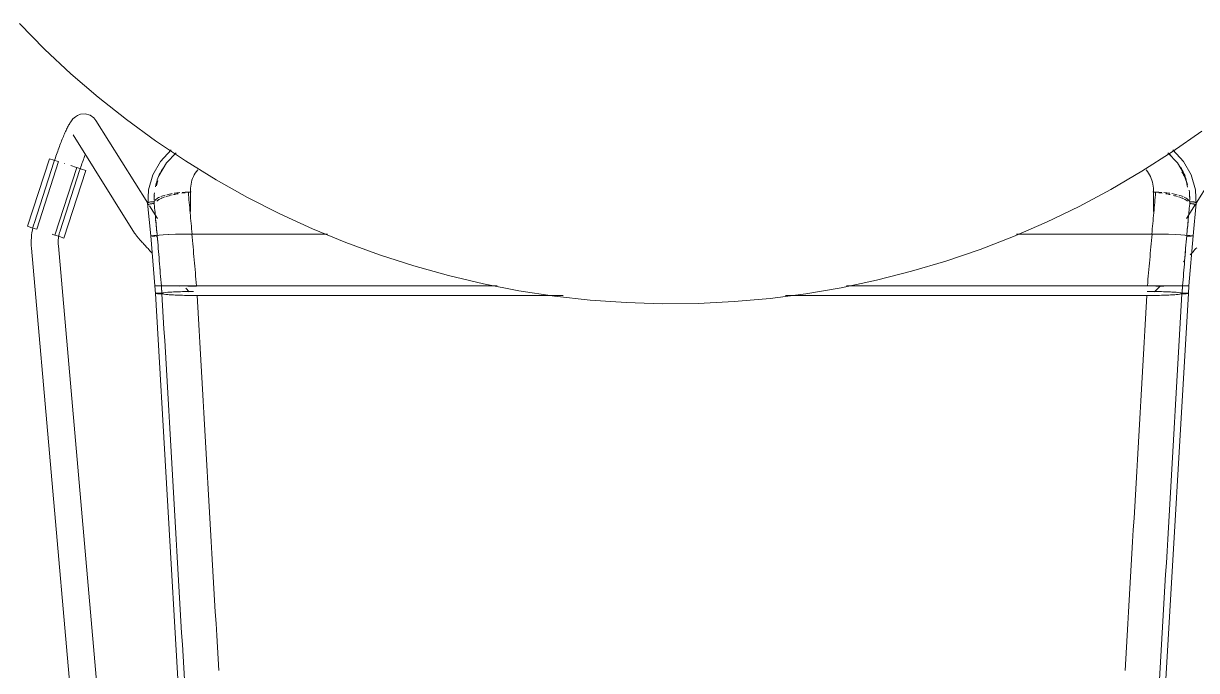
# Model space of a CAD drawing. Header units: millimetres. Extents: x 155927 to 326028, y -36033 to 97293.
# Drawn here: x 166788 to 167309, y 31307 to 31594 of the extents above; entities that cross this region are included whole.
import ezdxf

# ---------------------------------------------------------------- set-up
doc = ezdxf.new("R2010")
doc.units = ezdxf.units.MM
doc.header["$MEASUREMENT"] = 0
doc.layers.add('I-FURN', color=8, linetype='CONTINUOUS', lineweight=9)

msp = doc.modelspace()

# ---------------------------------------------------------------- linework, layer by layer
at = {"layer": 'I-FURN'}
for p, q in [((166786.43, 31594.4), (166797.68, 31583.03)), ((166797.68, 31583.03), (166809.38, 31572.11)), ((166809.38, 31572.11), (166821.5, 31561.67)), ((166821.5, 31561.67), (166834.03, 31551.73)), ((166808.8, 31550.03), (166808.56, 31549.63)), ((166809.04, 31550.42), (166808.8, 31550.03)), ((166809.3, 31550.81), (166809.04, 31550.42)), ((166809.57, 31551.2), (166809.3, 31550.81)), ((166809.89, 31551.6), (166809.57, 31551.2)), ((166810.26, 31552.03), (166809.89, 31551.6)), ((166810.72, 31552.5), (166810.26, 31552.03)), ((166811.35, 31553.01), (166810.72, 31552.5)), ((166812.26, 31553.58), (166811.35, 31553.01)), ((166813.64, 31554.1), (166812.26, 31553.58)), ((166815.62, 31554.28), (166813.64, 31554.1)), ((166817.84, 31553.69), (166815.62, 31554.28)), ((166819.58, 31552.47), (166817.84, 31553.69)), ((166819.58, 31552.47), (166820.47, 31551.34)), ((166843.5, 31514.58), (166820.47, 31551.34)), ((166834.03, 31551.73), (166846.95, 31542.29)), ((167332.26, 31551.34), (167309.22, 31514.58)), ((166806.23, 31544.79), (166805.98, 31544.21)), ((166806.47, 31545.35), (166806.23, 31544.79)), ((166806.71, 31545.9), (166806.47, 31545.35)), ((166806.95, 31546.42), (166806.71, 31545.9)), ((166807.18, 31546.93), (166806.95, 31546.42)), ((166807.41, 31547.43), (166807.18, 31546.93)), ((166807.65, 31547.9), (166807.41, 31547.43)), ((166807.87, 31548.36), (166807.65, 31547.9)), ((166808.1, 31548.8), (166807.87, 31548.36)), ((166808.33, 31549.22), (166808.1, 31548.8)), ((166808.56, 31549.63), (166808.33, 31549.22)), ((166810.3, 31544.97), (166837.61, 31501.39)), ((167298.64, 31537.42), (167311.76, 31546.57)), ((166804.22, 31539.74), (166803.96, 31539.06)), ((166804.47, 31540.42), (166804.22, 31539.74)), ((166804.73, 31541.09), (166804.47, 31540.42)), ((166804.98, 31541.74), (166804.73, 31541.09)), ((166805.23, 31542.38), (166804.98, 31541.74)), ((166805.48, 31543.01), (166805.23, 31542.38)), ((166805.73, 31543.62), (166805.48, 31543.01)), ((166805.98, 31544.21), (166805.73, 31543.62)), ((166846.95, 31542.29), (166860.24, 31533.38)), ((166790.1, 31504.37), (166799.79, 31534.37)), ((166799.79, 31534.37), (166801.74, 31533.74)), ((166802.45, 31534.75), (166802.2, 31534.01)), ((166802.7, 31535.48), (166802.45, 31534.75)), ((166802.95, 31536.21), (166802.7, 31535.48)), ((166803.2, 31536.93), (166802.95, 31536.21)), ((166803.46, 31537.65), (166803.2, 31536.93)), ((166803.71, 31538.36), (166803.46, 31537.65)), ((166803.96, 31539.06), (166803.71, 31538.36)), ((166814.96, 31534.18), (166814.72, 31533.52)), ((166815.2, 31534.83), (166814.96, 31534.18)), ((166815.43, 31535.46), (166815.2, 31534.83)), ((166815.66, 31536.09), (166815.43, 31535.46)), ((166849.1, 31533.16), (166853.85, 31538.31)), ((166851.79, 31532.57), (166856.05, 31537.05)), ((167285.17, 31528.79), (167298.64, 31537.42)), ((167300.94, 31532.57), (167296.68, 31537.04)), ((167303.62, 31533.16), (167298.88, 31538.31)), ((166801.81, 31532.82), (166793.1, 31506.01)), ((166794.14, 31503.06), (166803.83, 31533.07)), ((166801.74, 31533.74), (166803.71, 31533.11)), ((166801.96, 31533.27), (166801.81, 31532.82)), ((166802.2, 31534.01), (166801.96, 31533.27)), ((166811.9, 31530.46), (166802.21, 31500.46)), ((166804.51, 31502.3), (166813.22, 31529.11)), ((166806.25, 31499.15), (166815.94, 31529.16)), ((166806.43, 31532.23), (166806.31, 31532.27)), ((166811.8, 31530.49), (166809.32, 31531.3)), ((166812.02, 31530.43), (166813.99, 31529.79)), ((166813.33, 31529.44), (166813.22, 31529.11)), ((166813.56, 31530.13), (166813.33, 31529.44)), ((166813.79, 31530.82), (166813.56, 31530.13)), ((166814.02, 31531.5), (166813.79, 31530.82)), ((166813.99, 31529.79), (166815.94, 31529.16)), ((166814.25, 31532.18), (166814.02, 31531.5)), ((166814.49, 31532.86), (166814.25, 31532.18)), ((166814.72, 31533.52), (166814.49, 31532.86)), ((166845.72, 31527.15), (166849.1, 31533.16)), ((166848.42, 31526.75), (166851.79, 31532.57)), ((166860.24, 31533.38), (166873.87, 31525.01)), ((167304.3, 31526.75), (167300.94, 31532.57)), ((167307.01, 31527.15), (167303.62, 31533.16)), ((166843.84, 31520.63), (166845.72, 31527.15)), ((166873.87, 31525.01), (166887.83, 31517.19)), ((167271.36, 31520.72), (167285.17, 31528.79)), ((167308.88, 31520.63), (167307.01, 31527.15)), ((166843.55, 31513.72), (166843.84, 31520.63)), ((166861.51, 31519.5), (166862.55, 31519.5)), ((166862.5, 31520.74), (166862.5, 31510.99)), ((167257.23, 31513.2), (167271.36, 31520.72)), ((167290.17, 31519.5), (167291.22, 31519.5)), ((167290.23, 31510.99), (167290.23, 31520.74)), ((167309.17, 31513.72), (167308.88, 31520.63)), ((166843.43, 31514.61), (166844.85, 31500.12)), ((166847.77, 31507.76), (166844.22, 31513.43)), ((166887.83, 31517.19), (166902.09, 31509.93)), ((167308.99, 31514.21), (167304.95, 31507.76)), ((167309.29, 31514.61), (167307.87, 31500.12)), ((166902.09, 31509.93), (166916.63, 31503.25)), ((167242.82, 31506.25), (167257.23, 31513.2)), ((166792.05, 31503.74), (166790.1, 31504.37)), ((166794.02, 31503.1), (166792.05, 31503.74)), ((166792.48, 31503.81), (166792.24, 31502.69)), ((166792.77, 31504.91), (166792.48, 31503.81)), ((166793.1, 31506.01), (166792.77, 31504.91)), ((166916.63, 31503.25), (166931.42, 31497.15)), ((167228.14, 31499.89), (167242.82, 31506.25)), ((166791.72, 31498.16), (166791.7, 31497.02)), ((166791.78, 31499.3), (166791.72, 31498.16)), ((166791.89, 31500.44), (166791.78, 31499.3)), ((166792.04, 31501.57), (166791.89, 31500.44)), ((166792.24, 31502.69), (166792.04, 31501.57)), ((166802.11, 31500.49), (166800.95, 31500.86)), ((166804.3, 31499.78), (166802.33, 31500.42)), ((166803.7, 31497.06), (166803.71, 31497.72)), ((166803.71, 31497.72), (166803.74, 31498.38)), ((166803.74, 31498.38), (166803.81, 31499.04)), ((166803.81, 31499.04), (166803.89, 31499.7)), ((166803.89, 31499.7), (166804.01, 31500.35)), ((166804.01, 31500.35), (166804.15, 31501)), ((166804.15, 31501), (166804.31, 31501.64)), ((166806.25, 31499.15), (166804.3, 31499.78)), ((166804.31, 31501.64), (166804.5, 31502.27)), ((166804.5, 31502.27), (166804.51, 31502.3)), ((166837.61, 31501.39), (166837.82, 31501.06)), ((166837.82, 31501.06), (166838, 31500.81)), ((166838, 31500.81), (166838.18, 31500.58)), ((166838.18, 31500.58), (166838.35, 31500.36)), ((166838.35, 31500.36), (166838.53, 31500.13)), ((166838.53, 31500.13), (166838.72, 31499.9)), ((166838.72, 31499.9), (166838.92, 31499.66)), ((166838.92, 31499.66), (166839.14, 31499.41)), ((166839.14, 31499.41), (166839.37, 31499.14)), ((166839.37, 31499.14), (166839.61, 31498.86)), ((166839.61, 31498.86), (166839.87, 31498.57)), ((166839.87, 31498.57), (166840.14, 31498.26)), ((166840.14, 31498.26), (166840.43, 31497.94)), ((166840.43, 31497.94), (166840.73, 31497.6)), ((166844.92, 31500.15), (166844.85, 31500.12)), ((166844.85, 31500.12), (166844.92, 31500.09)), ((166844.86, 31500.12), (166844.93, 31500.15)), ((166844.86, 31500.12), (166846.68, 31477.92)), ((166844.92, 31500.09), (166844.86, 31500.12)), ((166845.11, 31500.17), (166844.92, 31500.15)), ((166844.92, 31500.09), (166845.11, 31500.07)), ((166845.11, 31500.07), (166844.92, 31500.09)), ((166845.41, 31500.19), (166845.11, 31500.17)), ((166845.11, 31500.07), (166845.4, 31500.05)), ((166845.4, 31500.05), (166845.11, 31500.07)), ((166845.12, 31500.17), (166845.41, 31500.19)), ((166845.4, 31500.05), (166845.78, 31500.03)), ((166845.78, 31500.03), (166845.4, 31500.05)), ((166845.79, 31500.21), (166845.41, 31500.19)), ((166845.41, 31500.19), (166845.8, 31500.21)), ((166845.78, 31500.03), (166846.23, 31500.02)), ((166846.23, 31500.02), (166845.78, 31500.03)), ((166846.24, 31500.22), (166845.79, 31500.21)), ((166845.8, 31500.21), (166846.25, 31500.22)), ((166846.23, 31500.02), (166846.72, 31500.02)), ((166846.73, 31500.02), (166846.23, 31500.02)), ((166846.74, 31500.22), (166846.24, 31500.22)), ((166846.25, 31500.22), (166846.74, 31500.22)), ((166847.23, 31500.22), (166846.74, 31500.22)), ((166846.74, 31500.22), (166847.24, 31500.22)), ((166847.22, 31500.02), (166847.69, 31500.03)), ((166847.69, 31500.03), (166847.22, 31500.02)), ((166847.7, 31500.21), (166847.23, 31500.22)), ((166847.24, 31500.22), (166847.71, 31500.21)), ((166848.6, 31500.41), (166847.7, 31500.21)), ((166847.71, 31500.21), (166848.59, 31500.41)), ((166848.59, 31500.41), (166850.31, 31500.58)), ((166850.33, 31500.58), (166848.6, 31500.41)), ((166852.81, 31500.74), (166850.33, 31500.58)), ((166850.33, 31500.58), (166852.77, 31500.73)), ((166852.81, 31500.74), (166855.84, 31500.85)), ((166855.91, 31500.85), (166852.81, 31500.74)), ((166855.91, 31500.85), (166859.35, 31500.92)), ((166859.34, 31500.92), (166855.91, 31500.85)), ((166863.2, 31500.95), (166859.44, 31500.92)), ((166859.44, 31500.92), (166863.08, 31500.95)), ((166923.32, 31500.95), (166863.2, 31500.95)), ((166863.2, 31500.95), (166923.32, 31500.95)), ((167213.22, 31494.11), (167228.14, 31499.89)), ((167289.52, 31500.95), (167229.4, 31500.95)), ((167229.4, 31500.95), (167289.52, 31500.95)), ((167293.28, 31500.92), (167289.52, 31500.95)), ((167289.64, 31500.95), (167293.28, 31500.92)), ((167293.38, 31500.92), (167296.82, 31500.85)), ((167296.82, 31500.85), (167293.38, 31500.92)), ((167299.91, 31500.74), (167296.82, 31500.85)), ((167296.88, 31500.85), (167299.96, 31500.73)), ((167302.39, 31500.58), (167299.91, 31500.74)), ((167299.96, 31500.73), (167302.4, 31500.58)), ((167304.13, 31500.41), (167302.39, 31500.58)), ((167302.41, 31500.58), (167304.13, 31500.41)), ((167304.13, 31500.41), (167305.02, 31500.21)), ((167305.02, 31500.21), (167304.13, 31500.41)), ((167305.49, 31500.22), (167305.02, 31500.21)), ((167305.02, 31500.21), (167305.49, 31500.22)), ((167305.03, 31500.03), (167305.5, 31500.02)), ((167305.5, 31500.02), (167305.03, 31500.03)), ((167305.99, 31500.22), (167305.49, 31500.22)), ((167305.49, 31500.22), (167305.98, 31500.22)), ((167305.5, 31500.02), (167306, 31500.02)), ((167306, 31500.02), (167305.5, 31500.02)), ((167305.98, 31500.22), (167306.47, 31500.22)), ((167306.48, 31500.22), (167305.99, 31500.22)), ((167306, 31500.02), (167306.49, 31500.02)), ((167306.49, 31500.02), (167306, 31500.02)), ((167307.87, 31500.12), (167306.04, 31477.92)), ((167306.47, 31500.22), (167306.93, 31500.21)), ((167306.93, 31500.21), (167306.48, 31500.22)), ((167306.49, 31500.02), (167306.94, 31500.03)), ((167306.94, 31500.03), (167306.49, 31500.02)), ((167307.32, 31500.19), (167306.93, 31500.21)), ((167306.93, 31500.21), (167307.31, 31500.19)), ((167307.31, 31500.19), (167307.61, 31500.17)), ((167307.61, 31500.17), (167307.32, 31500.19)), ((167307.62, 31500.07), (167307.32, 31500.05)), ((167307.33, 31500.05), (167307.62, 31500.07)), ((167307.8, 31500.15), (167307.61, 31500.17)), ((167307.62, 31500.07), (167307.81, 31500.09)), ((167307.8, 31500.09), (167307.62, 31500.07)), ((167307.8, 31500.15), (167307.87, 31500.12)), ((167307.87, 31500.12), (167307.8, 31500.15)), ((167307.87, 31500.12), (167307.8, 31500.09)), ((167307.81, 31500.09), (167307.87, 31500.12)), ((166791.7, 31497.02), (166791.73, 31495.87)), ((166791.73, 31495.87), (166791.81, 31494.73)), ((166791.81, 31494.73), (166791.81, 31494.68)), ((166791.81, 31494.68), (166830.76, 31051.36)), ((166803.72, 31496.39), (166803.7, 31497.06)), ((166803.76, 31495.73), (166803.72, 31496.39)), ((166841.06, 31071.23), (166803.77, 31495.73)), ((166840.73, 31497.6), (166841.04, 31497.25)), ((166841.04, 31497.25), (166841.37, 31496.88)), ((166841.37, 31496.88), (166841.72, 31496.51)), ((166841.72, 31496.51), (166842.07, 31496.12)), ((166842.07, 31496.12), (166842.44, 31495.71)), ((166842.44, 31495.71), (166842.82, 31495.3)), ((166842.82, 31495.3), (166843.21, 31494.88)), ((166843.21, 31494.88), (166843.62, 31494.44)), ((166843.62, 31494.44), (166844.03, 31494)), ((166844.03, 31494), (166844.45, 31493.54)), ((166844.45, 31493.54), (166844.88, 31493.08)), ((166844.88, 31493.08), (166845.32, 31492.61)), ((166931.42, 31497.15), (166946.44, 31491.66)), ((167198.08, 31488.94), (167213.22, 31494.11)), ((167307.4, 31492.61), (167306.95, 31492.13)), ((167307.84, 31493.08), (167307.4, 31492.61)), ((167308.27, 31493.54), (167307.84, 31493.08)), ((167308.7, 31494), (167308.27, 31493.54)), ((167309.11, 31494.44), (167308.7, 31494)), ((167309.51, 31494.88), (167309.11, 31494.44)), ((166946.44, 31491.66), (166961.68, 31486.76)), ((167182.75, 31484.38), (167198.08, 31488.94)), ((167304.14, 31489.16), (167303.66, 31488.66)), ((167306.95, 31492.13), (167306.5, 31491.65)), ((166961.68, 31486.76), (166977.09, 31482.48)), ((166977.09, 31482.48), (166992.67, 31478.82)), ((167167.24, 31480.43), (167182.75, 31484.38)), ((166846.75, 31477.92), (166846.68, 31477.92)), ((166846.68, 31477.92), (166846.75, 31477.92)), ((166846.95, 31474.56), (166846.69, 31477.92)), ((166846.75, 31477.92), (166846.69, 31477.92)), ((166846.69, 31477.92), (166846.75, 31477.92)), ((166846.94, 31477.92), (166847.23, 31477.92)), ((166847.23, 31477.92), (166846.94, 31477.92)), ((166847.23, 31477.92), (166847.61, 31477.93)), ((166847.61, 31477.93), (166847.23, 31477.92)), ((166847.23, 31477.91), (166847.62, 31477.91)), ((166847.62, 31477.91), (166847.24, 31477.91)), ((166847.61, 31477.93), (166848.07, 31477.93)), ((166848.06, 31477.93), (166847.61, 31477.93)), ((166848.07, 31477.91), (166847.62, 31477.91)), ((166847.62, 31477.91), (166848.07, 31477.91)), ((166848.55, 31477.93), (166848.06, 31477.93)), ((166848.07, 31477.93), (166848.56, 31477.93)), ((166848.56, 31477.91), (166848.07, 31477.91)), ((166848.07, 31477.91), (166848.56, 31477.91)), ((166849.05, 31477.93), (166848.55, 31477.93)), ((166848.56, 31477.93), (166849.05, 31477.93)), ((166849.06, 31477.91), (166848.56, 31477.91)), ((166848.56, 31477.91), (166849.06, 31477.91)), ((166849.05, 31477.93), (166849.52, 31477.93)), ((166849.52, 31477.93), (166849.05, 31477.93)), ((166849.53, 31477.91), (166849.06, 31477.91)), ((166849.06, 31477.91), (166849.53, 31477.91)), ((166849.52, 31477.93), (166850.41, 31477.94)), ((166850.41, 31477.94), (166849.52, 31477.93)), ((166850.41, 31477.94), (166852.15, 31477.96)), ((166852.15, 31477.96), (166850.41, 31477.94)), ((166850.42, 31477.9), (166852.17, 31477.88)), ((166852.18, 31477.88), (166850.43, 31477.9)), ((166854.66, 31477.97), (166852.15, 31477.96)), ((166852.16, 31477.96), (166854.66, 31477.97)), ((166852.17, 31477.88), (166854.67, 31477.87)), ((166854.68, 31477.87), (166852.18, 31477.88)), ((166854.66, 31477.97), (166857.79, 31477.98)), ((166857.79, 31477.98), (166854.66, 31477.97)), ((166854.67, 31477.87), (166857.8, 31477.86)), ((166857.8, 31477.86), (166854.68, 31477.87)), ((166857.79, 31477.98), (166861.36, 31477.98)), ((166861.36, 31477.98), (166857.79, 31477.98)), ((166860.45, 31476.84), (166861.92, 31475.31)), ((166861.35, 31477.86), (166865.13, 31477.86)), ((166861.36, 31477.98), (166865.15, 31477.98)), ((166865.15, 31477.98), (166861.36, 31477.98)), ((166865.13, 31477.86), (166861.36, 31477.86)), ((166865.15, 31477.98), (166998.78, 31477.98)), ((166998.78, 31477.98), (166865.15, 31477.98)), ((166992.67, 31478.82), (167008.38, 31475.79)), ((167135.82, 31474.41), (167151.59, 31477.11)), ((167151.59, 31477.11), (167167.24, 31480.43)), ((167153.84, 31477.98), (167287.58, 31477.98)), ((167287.58, 31477.98), (167153.84, 31477.98)), ((167287.58, 31477.98), (167291.36, 31477.98)), ((167291.37, 31477.98), (167287.58, 31477.98)), ((167290.8, 31475.31), (167293.37, 31477.98)), ((167291.37, 31477.98), (167294.93, 31477.98)), ((167294.93, 31477.98), (167291.37, 31477.98)), ((167294.92, 31477.86), (167291.37, 31477.86)), ((167291.37, 31477.86), (167294.93, 31477.86)), ((167294.93, 31477.98), (167298.06, 31477.97)), ((167298.07, 31477.97), (167294.93, 31477.98)), ((167300.55, 31477.88), (167298.05, 31477.87)), ((167298.05, 31477.87), (167300.55, 31477.88)), ((167298.07, 31477.97), (167300.57, 31477.96)), ((167300.57, 31477.96), (167298.07, 31477.97)), ((167302.3, 31477.9), (167300.55, 31477.88)), ((167300.55, 31477.88), (167302.3, 31477.9)), ((167300.57, 31477.96), (167302.31, 31477.94)), ((167302.32, 31477.94), (167300.57, 31477.96)), ((167302.31, 31477.94), (167303.2, 31477.93)), ((167303.2, 31477.93), (167302.32, 31477.94)), ((167303.2, 31477.93), (167303.67, 31477.93)), ((167303.68, 31477.93), (167303.2, 31477.93)), ((167303.67, 31477.91), (167303.2, 31477.91)), ((167303.2, 31477.91), (167303.67, 31477.91)), ((167303.67, 31477.93), (167304.17, 31477.93)), ((167304.16, 31477.91), (167303.67, 31477.91)), ((167303.67, 31477.91), (167304.17, 31477.91)), ((167304.17, 31477.93), (167303.68, 31477.93)), ((167304.65, 31477.91), (167304.16, 31477.91)), ((167304.17, 31477.93), (167304.66, 31477.93)), ((167304.66, 31477.93), (167304.17, 31477.93)), ((167304.17, 31477.91), (167304.66, 31477.91)), ((167305.1, 31477.91), (167304.65, 31477.91)), ((167304.66, 31477.93), (167305.11, 31477.93)), ((167305.11, 31477.93), (167304.66, 31477.93)), ((167304.66, 31477.91), (167305.11, 31477.91)), ((167305.49, 31477.91), (167305.1, 31477.91)), ((167305.11, 31477.93), (167305.49, 31477.92)), ((167305.5, 31477.92), (167305.11, 31477.93)), ((167305.11, 31477.91), (167305.49, 31477.91)), ((167305.49, 31477.92), (167305.79, 31477.92)), ((167305.78, 31477.92), (167305.49, 31477.91)), ((167305.49, 31477.91), (167305.79, 31477.92)), ((167305.79, 31477.92), (167305.5, 31477.92)), ((167305.77, 31474.56), (167306.04, 31477.92)), ((167305.97, 31477.92), (167305.78, 31477.92)), ((167305.79, 31477.92), (167305.97, 31477.92)), ((167305.79, 31477.92), (167305.98, 31477.92)), ((167305.98, 31477.92), (167305.79, 31477.92)), ((167305.97, 31477.92), (167306.04, 31477.92)), ((167306.04, 31477.92), (167305.97, 31477.92)), ((167305.98, 31477.92), (167306.04, 31477.92)), ((167306.04, 31477.92), (167305.98, 31477.92)), ((166847.03, 31474.59), (166846.96, 31474.56)), ((166846.96, 31474.56), (166866.24, 31142.65)), ((166846.96, 31474.56), (166847.02, 31474.53)), ((166847.02, 31474.53), (166847.21, 31474.51)), ((166847.22, 31474.61), (166847.03, 31474.59)), ((166847.21, 31474.51), (166847.5, 31474.48)), ((166847.51, 31474.64), (166847.22, 31474.61)), ((166847.5, 31474.48), (166847.88, 31474.47)), ((166847.89, 31474.66), (166847.51, 31474.64)), ((166847.88, 31474.47), (166848.34, 31474.45)), ((166848.34, 31474.67), (166847.89, 31474.66)), ((166848.83, 31474.67), (166848.34, 31474.67)), ((166848.34, 31474.45), (166848.83, 31474.45)), ((166849.33, 31474.67), (166848.83, 31474.67)), ((166848.83, 31474.45), (166849.32, 31474.45)), ((166849.32, 31474.45), (166849.79, 31474.46)), ((166849.8, 31474.66), (166849.33, 31474.67)), ((166849.79, 31474.46), (166850.68, 31474.25)), ((166850.7, 31474.87), (166849.8, 31474.66)), ((166850.68, 31474.25), (166852.43, 31474.06)), ((166852.45, 31475.06), (166850.7, 31474.87)), ((166852.43, 31474.06), (166854.93, 31473.89)), ((166854.95, 31475.22), (166852.45, 31475.06)), ((166854.93, 31473.89), (166858.06, 31473.77)), ((166858.07, 31475.35), (166854.95, 31475.22)), ((166858.06, 31473.77), (166861.63, 31473.69)), ((166861.62, 31475.43), (166858.07, 31475.35)), ((166863.87, 31475.45), (166861.62, 31475.43)), ((166861.63, 31473.69), (166865.41, 31473.67)), ((166865.41, 31473.67), (167028.01, 31473.67)), ((167028.01, 31473.67), (166865.41, 31473.67)), ((167008.38, 31475.79), (167024.19, 31473.39)), ((167024.19, 31473.39), (167040.09, 31471.62)), ((167040.09, 31471.62), (167056.05, 31470.49)), ((167104.02, 31470.93), (167119.96, 31472.35)), ((167119.96, 31472.35), (167135.82, 31474.41)), ((167126.74, 31473.67), (167287.31, 31473.67)), ((167287.31, 31473.67), (167126.74, 31473.67)), ((167305.77, 31474.56), (167286.48, 31142.65)), ((167287.31, 31473.67), (167291.1, 31473.69)), ((167291.11, 31475.43), (167287.42, 31475.45)), ((167291.1, 31473.69), (167294.66, 31473.77)), ((167294.66, 31475.35), (167291.11, 31475.43)), ((167297.78, 31475.22), (167294.66, 31475.35)), ((167294.66, 31473.77), (167297.79, 31473.89)), ((167300.27, 31475.06), (167297.78, 31475.22)), ((167297.79, 31473.89), (167300.29, 31474.06)), ((167302.02, 31474.87), (167300.27, 31475.06)), ((167300.29, 31474.06), (167302.04, 31474.25)), ((167302.93, 31474.66), (167302.02, 31474.87)), ((167302.04, 31474.25), (167302.93, 31474.46)), ((167303.39, 31474.67), (167302.93, 31474.66)), ((167302.93, 31474.46), (167303.4, 31474.45)), ((167303.89, 31474.67), (167303.39, 31474.67)), ((167303.4, 31474.45), (167303.9, 31474.45)), ((167304.38, 31474.67), (167303.89, 31474.67)), ((167303.9, 31474.45), (167304.39, 31474.45)), ((167304.83, 31474.66), (167304.38, 31474.67)), ((167304.39, 31474.45), (167304.84, 31474.47)), ((167305.22, 31474.64), (167304.83, 31474.66)), ((167304.84, 31474.47), (167305.22, 31474.48)), ((167305.51, 31474.61), (167305.22, 31474.64)), ((167305.22, 31474.48), (167305.51, 31474.51)), ((167305.7, 31474.59), (167305.51, 31474.61)), ((167305.51, 31474.51), (167305.7, 31474.53)), ((167305.77, 31474.56), (167305.7, 31474.59)), ((167305.7, 31474.53), (167305.77, 31474.56)), ((167056.05, 31470.49), (167072.04, 31469.99)), ((167072.04, 31469.99), (167088.04, 31470.14)), ((167088.04, 31470.14), (167104.02, 31470.93))]:
    msp.add_line(p, q, dxfattribs=at)
for points in [[(167296.63, 31537.02), (167297.09, 31536.63), (167297.55, 31536.24), (167298, 31535.84)], [(166847.94, 31524.57), (166847.67, 31523.86), (166847.49, 31523.13), (166847.36, 31522.4)], [(166846.3, 31516.7), (166846.31, 31517.53), (166846.36, 31518.35), (166846.44, 31519.17)], [(166851.92, 31518.4), (166852.66, 31518.59), (166853.47, 31518.75), (166854.3, 31518.9)], [(166856.97, 31518.82), (166856.29, 31518.7), (166855.64, 31518.57), (166854.98, 31518.44)], [(166855.15, 31519.03), (166856, 31519.16), (166856.87, 31519.27), (166857.79, 31519.33)], [(166860.09, 31519.27), (166859.62, 31519.21), (166859.15, 31519.15), (166858.68, 31519.08)], [(166858.71, 31519.4), (166859.62, 31519.46), (166860.55, 31519.49), (166861.51, 31519.5)], [(166861.51, 31519.5), (166861.76, 31516.47), (166862.31, 31510.33), (166862.9, 31504.09), (166863.2, 31500.95)], [(166862.55, 31519.5), (166862.51, 31520.01), (166862.49, 31520.52), (166862.5, 31521.02)], [(167291.22, 31519.5), (167290.96, 31516.47), (167290.42, 31510.33), (167289.83, 31504.09), (167289.52, 31500.95)], [(167290.22, 31521.02), (167290.24, 31520.51), (167290.22, 31520.01), (167290.17, 31519.5)], [(167291.22, 31519.5), (167292.17, 31519.49), (167293.09, 31519.46), (167294, 31519.4)], [(167294.06, 31519.09), (167293.59, 31519.15), (167293.11, 31519.21), (167292.63, 31519.25)], [(167294.94, 31519.34), (167295.84, 31519.26), (167296.72, 31519.16), (167297.57, 31519.03)], [(167297.75, 31518.44), (167297.1, 31518.58), (167296.43, 31518.71), (167295.75, 31518.84)], [(167298.42, 31518.9), (167299.26, 31518.76), (167300.07, 31518.59), (167300.81, 31518.4)], [(167306.11, 31520.45), (167306.3, 31519.22), (167306.34, 31517.96), (167306.35, 31516.7)], [(167306.42, 31516), (167306.4, 31516.9), (167306.34, 31517.8), (167306.24, 31518.69)], [(166846.27, 31515.17), (166846.41, 31515.56), (166846.98, 31516.31), (166848.12, 31517.01), (166848.82, 31517.34)], [(166846.27, 31515.17), (166846.51, 31512.73), (166846.99, 31507.77), (166847.47, 31502.74), (166847.7, 31500.21)], [(166846.42, 31517.95), (166846.36, 31517.3), (166846.35, 31516.65), (166846.35, 31515.99)], [(166848.85, 31516.48), (166848.22, 31516.17), (166847.82, 31515.85), (166847.49, 31515.53)], [(166851.27, 31517.44), (166850.46, 31517.17), (166849.66, 31516.89), (166849.1, 31516.6)], [(166849.27, 31517.54), (166849.86, 31517.78), (166850.51, 31518.02), (166851.25, 31518.22)], [(166854.32, 31518.29), (166853.39, 31518.07), (166852.45, 31517.84), (166851.6, 31517.59)], [(167301, 31517.59), (167300.44, 31517.76), (167299.84, 31517.93), (167299.22, 31518.08)], [(167303.63, 31516.6), (167302.99, 31516.89), (167302.25, 31517.17), (167301.43, 31517.43)], [(167301.47, 31518.22), (167302.2, 31518.01), (167302.84, 31517.78), (167303.44, 31517.53)], [(167305.45, 31515.52), (167305.04, 31515.85), (167304.52, 31516.17), (167303.87, 31516.48)], [(167306.46, 31515.17), (167306.22, 31512.73), (167305.74, 31507.77), (167305.26, 31502.74), (167305.02, 31500.21)], [(167309.11, 31513.86), (167309.07, 31513.91), (167308.95, 31514), (167308.65, 31514.14), (167308.26, 31514.25), (167307.81, 31514.35), (167307.32, 31514.41), (167306.82, 31514.44), (167306.5, 31514.44), (167306.35, 31514.43)], [(166846.99, 31507.11), (166847.22, 31504.77), (166847.46, 31502.4), (166847.69, 31500.03)], [(167305.74, 31507.11), (167305.51, 31504.83), (167305.28, 31502.52), (167305.05, 31500.21)], [(166848.6, 31489.08), (166848.3, 31492.73), (166848, 31496.38), (166847.69, 31500.03)], [(166849.52, 31477.93), (166849.22, 31481.65), (166848.61, 31489.08), (166848.01, 31496.5), (166847.71, 31500.21)], [(166864.12, 31489.47), (166863.77, 31493.3), (166863.43, 31497.13), (166863.08, 31500.95)], [(167289.64, 31500.95), (167289.3, 31497.13), (167288.95, 31493.3), (167288.61, 31489.47)], [(167303.2, 31477.93), (167303.51, 31481.65), (167304.11, 31489.08), (167304.71, 31496.5), (167305.02, 31500.21)], [(166865.15, 31477.98), (166864.8, 31481.82), (166864.46, 31485.65), (166864.12, 31489.47)], [(167288.61, 31489.47), (167288.27, 31485.65), (167287.92, 31481.82), (167287.58, 31477.98)], [(166849, 31484.23), (166848.97, 31484.65), (166848.94, 31485.06), (166848.9, 31485.47)], [(166849.52, 31477.93), (166849.57, 31477.35), (166849.66, 31476.19), (166849.75, 31475.04), (166849.79, 31474.46)], [(166849.53, 31477.91), (166849.57, 31477.37), (166849.66, 31476.29), (166849.75, 31475.2), (166849.8, 31474.66)], [(167303.2, 31477.93), (167303.16, 31477.35), (167303.07, 31476.19), (167302.98, 31475.04), (167302.93, 31474.46)], [(167303.2, 31477.91), (167303.15, 31477.37), (167303.06, 31476.29), (167302.97, 31475.2), (167302.93, 31474.66)], [(166869.11, 31142.46), (166865.89, 31197.7), (166859.45, 31308.29), (166853.01, 31419.06), (166849.79, 31474.46)], [(166875, 31307.18), (166871.8, 31362.64), (166868.61, 31418.14), (166865.41, 31473.67)], [(167287.31, 31473.67), (167284.12, 31418.14), (167280.92, 31362.61), (167277.73, 31307.18)], [(167283.61, 31142.46), (167286.83, 31197.7), (167293.27, 31308.29), (167299.71, 31419.06), (167302.93, 31474.46)], [(167302.93, 31474.66), (167303.52, 31474.68), (167305.03, 31474.67), (167305.77, 31474.6), (167305.77, 31474.56)]]:
    msp.add_open_spline(points, degree=3, dxfattribs=at)
for points, knots in [([(166846.87, 31521.85), (166847.31, 31523.93), (166848.29, 31526.89), (166849.85, 31529.56), (166850.38, 31530.36)], [-0.8210019, -0.8210019, -0.8210019, -0.8210019, -0.6666667, -0.5975811, -0.5975811, -0.5975811, -0.5975811]), ([(166862.55, 31519.5), (166862.34, 31521.89), (166862.97, 31525.49), (166864.9, 31528.49), (166865.66, 31529.39)], [0, 0, 0, 0, 0.3333333, 0.5, 0.5, 0.5, 0.5]), ([(167287.06, 31529.39), (167287.83, 31528.49), (167289.76, 31525.49), (167290.39, 31521.89), (167290.17, 31519.5)], [0.5, 0.5, 0.5, 0.5, 0.6666667, 1, 1, 1, 1]), ([(167302.25, 31530.63), (167302.82, 31529.74), (167304.48, 31526.92), (167305.09, 31523.81), (167305.38, 31521.67)], [0.591443, 0.591443, 0.591443, 0.591443, 0.6666667, 0.8236682, 0.8236682, 0.8236682, 0.8236682]), ([(167305.38, 31522.77), (167304.99, 31524.12), (167304.26, 31526.08), (167303.25, 31527.9), (167302.9, 31528.48)], [0.2297626, 0.2297626, 0.2297626, 0.2297626, 0.3333333, 0.3824546, 0.3824546, 0.3824546, 0.3824546]), ([(166843.48, 31514.76), (166843.5, 31514.78), (166843.54, 31514.83), (166843.65, 31514.91), (166843.84, 31515), (166844.16, 31515.11), (166844.56, 31515.18), (166844.91, 31515.22), (166845.29, 31515.24), (166845.73, 31515.23), (166846.09, 31515.19), (166846.27, 31515.17)], [0.5555556, 0.5555556, 0.5555556, 0.5555556, 0.5833333, 0.6180556, 0.6527778, 0.7222222, 0.7916667, 0.8263889, 0.8611111, 0.9305556, 1, 1, 1, 1]), ([(166846.37, 31514.43), (166846.15, 31514.45), (166845.66, 31514.44), (166844.91, 31514.35), (166844.24, 31514.2), (166843.81, 31514.03), (166843.66, 31513.91), (166843.62, 31513.86)], [-1, -1, -1, -1, -0.90625, -0.8125, -0.71875, -0.625, -0.5625, -0.5625, -0.5625, -0.5625]), ([(167303.94, 31517.32), (167304.62, 31517), (167305.75, 31516.31), (167306.31, 31515.56), (167306.46, 31515.17)], [0.6690305, 0.6690305, 0.6690305, 0.6690305, 0.8333333, 1, 1, 1, 1]), ([(167306.46, 31515.17), (167306.6, 31515.19), (167306.88, 31515.22), (167307.31, 31515.24), (167307.68, 31515.23), (167307.97, 31515.2), (167308.24, 31515.17), (167308.49, 31515.12), (167308.72, 31515.06), (167308.91, 31514.99), (167309.11, 31514.89), (167309.21, 31514.8), (167309.24, 31514.76)], [0, 0, 0, 0, 0.0555556, 0.1111111, 0.1666667, 0.1944444, 0.2222222, 0.2777778, 0.3055556, 0.3333333, 0.3888889, 0.4444444, 0.4444444, 0.4444444, 0.4444444]), ([(167303.2, 31477.91), (167303.5, 31481.6), (167303.95, 31486.94), (167304.39, 31492.27), (167304.52, 31493.92)], [0, 0, 0, 0, 0.5, 0.7233886, 0.7233886, 0.7233886, 0.7233886]), ([(166846.95, 31474.56), (166846.95, 31474.58), (166847.09, 31474.61), (166847.49, 31474.64), (166847.88, 31474.66), (166848.33, 31474.67), (166848.83, 31474.67), (166849.33, 31474.67), (166849.65, 31474.66), (166849.8, 31474.66)], [-0.5, -0.5, -0.5, -0.5, -0.375, -0.3125, -0.25, -0.1875, -0.125, -0.0625, 0, 0, 0, 0]), ([(166849.79, 31474.46), (166849.57, 31474.45), (166849.08, 31474.45), (166848.44, 31474.45), (166847.98, 31474.46), (166847.57, 31474.48), (166847.12, 31474.51), (166846.95, 31474.54), (166846.95, 31474.56)], [-1, -1, -1, -1, -0.90625, -0.8125, -0.765625, -0.71875, -0.625, -0.501507, -0.501507, -0.501507, -0.501507]), ([(166865.41, 31473.67), (166864.14, 31473.67), (166861.59, 31473.68), (166857.98, 31473.76), (166854.82, 31473.89), (166851.46, 31474.11), (166850.07, 31474.32), (166849.79, 31474.46)], [-1, -1, -1, -1, -0.833333, -0.666667, -0.5, -0.333333, 0, 0, 0, 0]), ([(166849.8, 31474.66), (166850.09, 31474.8), (166851.48, 31475.01), (166854.83, 31475.23), (166857.99, 31475.36), (166861.1, 31475.42), (166863.11, 31475.45), (166863.87, 31475.45)], [-1, -1, -1, -1, -0.6666667, -0.5, -0.3333333, -0.1666667, -0.0664381, -0.0664381, -0.0664381, -0.0664381]), ([(167302.93, 31474.46), (167302.66, 31474.32), (167301.27, 31474.11), (167297.91, 31473.89), (167294.74, 31473.76), (167291.14, 31473.68), (167288.59, 31473.67), (167287.31, 31473.67)], [-1, -1, -1, -1, -0.666667, -0.5, -0.333333, -0.166667, 0, 0, 0, 0]), ([(167287.42, 31475.45), (167289.94, 31475.45), (167293.71, 31475.4), (167297.89, 31475.23), (167301.24, 31475.01), (167302.64, 31474.8), (167302.93, 31474.66)], [-0.996036, -0.996036, -0.996036, -0.996036, -0.6666667, -0.5, -0.3333333, 0, 0, 0, 0]), ([(167305.77, 31474.56), (167305.77, 31474.54), (167305.63, 31474.51), (167305.24, 31474.48), (167304.86, 31474.46), (167304.4, 31474.45), (167303.9, 31474.45), (167303.4, 31474.45), (167303.08, 31474.46), (167302.93, 31474.46)], [-0.498493, -0.498493, -0.498493, -0.498493, -0.375, -0.3125, -0.25, -0.1875, -0.125, -0.0625, 0, 0, 0, 0])]:
    msp.add_open_spline(points, degree=3, knots=knots, dxfattribs=at)

doc.saveas('drawing.dxf')
